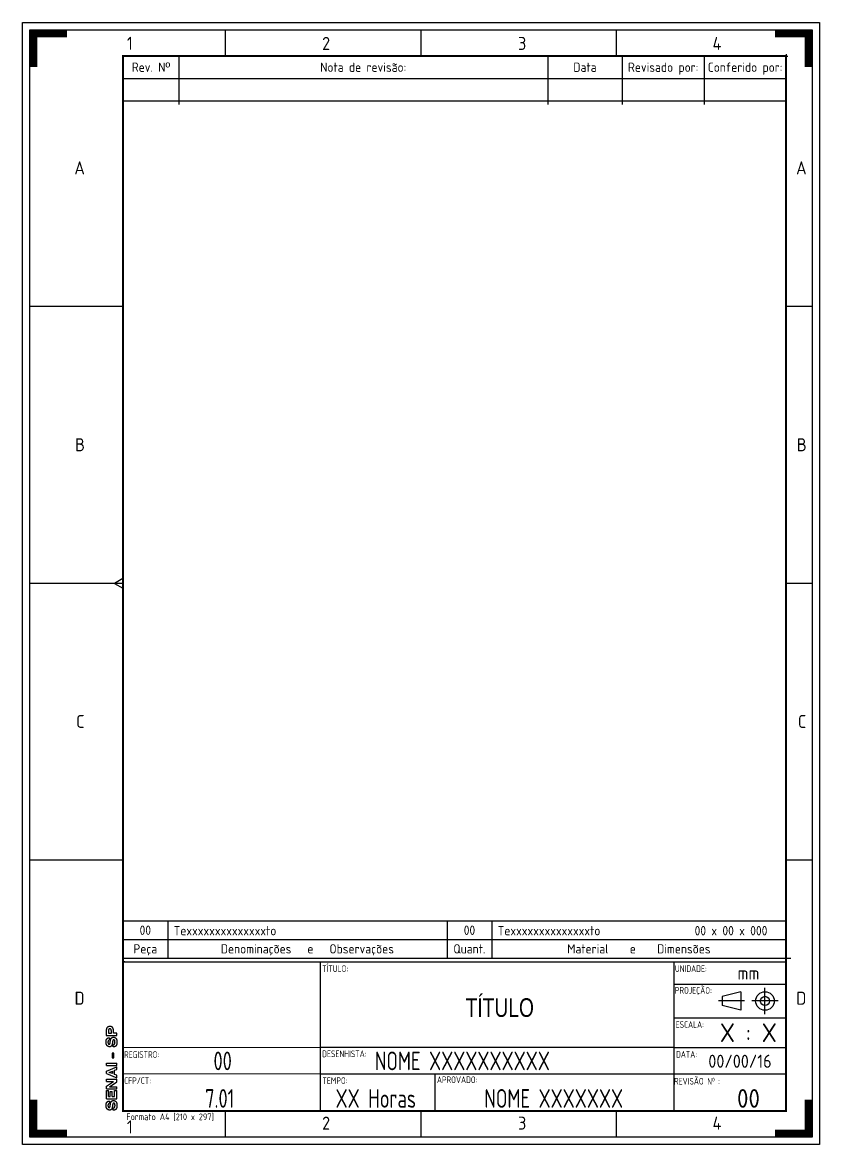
# Model space of a CAD drawing. Header units: millimetres. Extents: x -187 to 1347, y -287 to 717.
# Drawn here: x 635 to 1347, y -287 to 715 of the extents above; entities that cross this region are included whole.
import ezdxf
from ezdxf.enums import TextEntityAlignment as Align

# ---------------------------------------------------------------- set-up
doc = ezdxf.new("R2010")
doc.units = ezdxf.units.MM
doc.layers.add('018', color=7, linetype='Continuous', lineweight=18)
for name, color, linetype in [('FRAME-VERMELHO', 10, 'Continuous'), ('FRAME025', 7, 'Continuous'), ('FRAME035', 7, 'Continuous'), ('FRAME050', 7, 'Continuous')]:
    doc.layers.add(name, color=color, linetype=linetype)
doc.styles.add('ISO-CP-18', font='isocp.shx', dxfattribs={"width": 0.75, "height": 1.8})
doc.styles.add('ISO-CP-25', font='isocp.shx', dxfattribs={"height": 2.5})
doc.styles.add('ISO-CP-35', font='isocp.shx', dxfattribs={"height": 3.5})
doc.styles.add('ISO-CP-50', font='isocp.shx', dxfattribs={"height": 5})
doc.styles.add('Swis5', font='swissck.ttf', dxfattribs={"height": 5})

# ---------------------------------------------------------------- blocks, each defined once
blk = doc.blocks.new('PLANREV-178')
at = {"layer": 'FRAME025'}
for p, q in [((0, 0.5), (0, 0)), ((0, 0), (0.5, 0)), ((-178, -12), (0, -12))]:
    blk.add_line(p, q, dxfattribs=at)
at = {"layer": 'FRAME035'}
for p, q in [((-163, 0), (-163, -13)), ((-64, 0), (-64, -13)), ((-44, 0), (-44, -13)), ((-22, 0), (-22, -13)), ((-178, -6), (0, -6))]:
    blk.add_line(p, q, dxfattribs=at)
at = {"layer": 'FRAME050'}
blk.add_line((-178, 0), (-178, -13), dxfattribs=at)
at = {"layer": 'FRAME025', "style": 'ISO-CP-25'}
for s, p in [('Rev. Nº', (-170.5, -1.75)), ('Nota de revisão:', (-113.51, -1.75)), ('Data', (-54, -1.75)), ('Revisado por:', (-33, -1.75)), ('Conferido por:', (-11, -1.75))]:
    blk.add_text(s, height=2.5, dxfattribs=at).set_placement(p, align=Align.TOP_CENTER)
blk = doc.blocks.new('ISO-A4')
at = {"layer": 'FRAME025'}
for p, q in [((22.52, 30.74), (22.52, 29.26)), ((23.09, 30.51), (23.09, 29.88)), ((23.87, 29.88), (23.87, 30.47)), ((24.42, 29.88), (24.42, 30.78)), ((22.52, 29.26), (25.31, 29.26)), ((23.09, 29.88), (23.87, 29.88)), ((25.31, 29.88), (24.42, 29.88)), ((25.31, 29.26), (25.31, 29.88)), ((22.53, 21.19), (22.53, 21.82)), ((22.53, 21.82), (25.31, 21.82)), ((22.53, 21.19), (25.33, 21.19)), ((25.33, 21.19), (25.33, 21.82)), ((22.53, 19.69), (25.33, 20.85)), ((22.53, 19.09), (22.53, 19.69)), ((22.53, 19.09), (25.31, 17.9)), ((23.29, 19.35), (24.15, 19.69)), ((24.15, 19.02), (23.29, 19.35)), ((24.15, 19.69), (24.15, 19.02)), ((24.72, 19.92), (25.33, 20.15)), ((24.72, 18.81), (24.72, 19.92)), ((25.31, 18.58), (24.72, 18.81)), ((25.33, 20.15), (25.33, 20.85)), ((25.33, 17.9), (25.33, 18.58)), ((22.53, 16.93), (22.53, 17.54)), ((22.53, 17.54), (25.33, 17.54)), ((22.53, 16.93), (24.47, 16.93)), ((22.53, 15.69), (24.47, 16.93)), ((22.53, 14.9), (22.53, 15.69)), ((23.33, 15.51), (25.33, 16.79)), ((23.33, 15.51), (25.33, 15.51)), ((25.33, 16.79), (25.33, 17.54)), ((25.33, 14.9), (25.33, 15.51)), ((22.53, 14.9), (25.33, 14.9)), ((22.53, 12.26), (22.53, 14.5)), ((22.53, 14.5), (23.08, 14.5)), ((22.53, 12.26), (25.33, 12.26)), ((23.08, 12.91), (23.08, 14.5)), ((23.08, 12.91), (23.55, 12.91)), ((23.55, 12.91), (23.55, 14.21)), ((23.55, 14.21), (24.12, 14.21)), ((24.12, 12.91), (24.12, 14.21)), ((24.12, 12.91), (24.72, 12.91)), ((24.72, 12.91), (24.72, 14.5)), ((24.72, 14.5), (25.33, 14.5)), ((25.33, 12.26), (25.33, 14.5))]:
    blk.add_line(p, q, dxfattribs=at)
for points in [[(0, 0), (0, 301), (214, 301), (214, 0)], [(2, 2), (2, 299), (212, 299), (212, 2)], [(24.57, 23.25), (24.57, 24.54), (24.13, 24.54), (24.13, 23.25)]]:
    blk.add_lwpolyline(points, close=True, dxfattribs=at)
at = {"layer": 'FRAME025', "const_width": 2}
for points in [[(12, 298), (3, 298), (3, 289)], [(211, 289), (211, 298), (202, 298)], [(12, 3), (3, 3), (3, 12)], [(211, 12), (211, 3), (202, 3)]]:
    blk.add_lwpolyline(points, dxfattribs=at)
at = {"layer": 'FRAME025', "const_width": 0.5}
blk.add_lwpolyline([(205, 292), (205, 9), (27, 9), (27, 292)], close=True, dxfattribs=at)
at = {"layer": 'FRAME025'}
for points in [[(24.42, 30.78), (24.41, 30.83), (24.41, 30.88), (24.4, 30.92), (24.4, 30.96), (24.39, 30.99), (24.38, 31.02), (24.38, 31.05), (24.37, 31.07), (24.37, 31.09), (24.36, 31.11), (24.35, 31.13), (24.35, 31.15), (24.34, 31.16), (24.34, 31.18), (24.33, 31.2), (24.32, 31.21), (24.31, 31.23), (24.31, 31.24), (24.3, 31.26), (24.29, 31.27), (24.28, 31.28), (24.27, 31.3), (24.26, 31.31), (24.25, 31.33), (24.24, 31.34), (24.23, 31.35), (24.22, 31.37), (24.21, 31.38), (24.19, 31.39), (24.18, 31.41), (24.16, 31.42), (24.14, 31.44), (24.12, 31.45), (24.1, 31.47), (24.08, 31.49), (24.05, 31.51), (24.03, 31.52), (24, 31.54), (23.98, 31.55), (23.96, 31.57), (23.93, 31.58), (23.91, 31.59), (23.89, 31.6), (23.87, 31.61), (23.85, 31.62), (23.82, 31.62), (23.8, 31.63), (23.77, 31.63), (23.74, 31.64), (23.7, 31.65), (23.67, 31.65), (23.63, 31.65), (23.59, 31.66), (23.55, 31.66), (23.51, 31.66), (23.47, 31.66), (23.43, 31.66), (23.39, 31.66), (23.35, 31.66), (23.31, 31.65), (23.27, 31.65), (23.23, 31.64), (23.19, 31.63), (23.15, 31.62), (23.12, 31.61), (23.08, 31.6), (23.05, 31.59), (23.01, 31.57), (22.98, 31.56), (22.95, 31.54), (22.92, 31.52), (22.89, 31.5), (22.86, 31.48), (22.83, 31.46), (22.8, 31.44), (22.77, 31.41), (22.75, 31.39), (22.73, 31.37), (22.7, 31.34), (22.69, 31.32), (22.67, 31.3), (22.66, 31.28), (22.64, 31.27), (22.63, 31.25), (22.62, 31.23), (22.62, 31.22), (22.61, 31.2), (22.6, 31.19), (22.59, 31.17), (22.59, 31.15), (22.58, 31.14), (22.58, 31.12), (22.57, 31.1), (22.56, 31.08), (22.56, 31.06), (22.55, 31.04), (22.55, 31.02), (22.54, 30.99), (22.54, 30.96), (22.53, 30.93), (22.53, 30.89), (22.52, 30.85), (22.52, 30.8), (22.52, 30.74)], [(23.87, 30.47), (23.87, 30.53), (23.86, 30.58), (23.86, 30.63), (23.85, 30.67), (23.85, 30.7), (23.84, 30.73), (23.84, 30.75), (23.83, 30.77), (23.83, 30.79), (23.82, 30.81), (23.81, 30.83), (23.81, 30.85), (23.8, 30.86), (23.79, 30.88), (23.78, 30.89), (23.77, 30.9), (23.76, 30.92), (23.75, 30.93), (23.74, 30.94), (23.73, 30.95), (23.71, 30.96), (23.7, 30.97), (23.68, 30.98), (23.66, 30.99), (23.64, 31), (23.62, 31), (23.6, 31.01), (23.58, 31.02), (23.55, 31.02), (23.53, 31.02), (23.51, 31.03), (23.48, 31.03), (23.46, 31.03), (23.44, 31.03), (23.42, 31.03), (23.4, 31.02), (23.37, 31.02), (23.35, 31.02), (23.34, 31.01), (23.32, 31.01), (23.3, 31), (23.28, 30.99), (23.27, 30.99), (23.25, 30.98), (23.24, 30.97), (23.22, 30.96), (23.21, 30.95), (23.2, 30.94), (23.19, 30.93), (23.18, 30.91), (23.17, 30.9), (23.16, 30.89), (23.15, 30.87), (23.14, 30.85), (23.14, 30.84), (23.13, 30.82), (23.12, 30.8), (23.12, 30.77), (23.11, 30.74), (23.11, 30.71), (23.1, 30.68), (23.1, 30.63), (23.09, 30.58), (23.09, 30.51)], [(23.37, 28.05), (23.31, 28.04), (23.27, 28.02), (23.23, 28.01), (23.2, 27.99), (23.17, 27.98), (23.15, 27.96), (23.13, 27.94), (23.11, 27.93), (23.09, 27.91), (23.08, 27.89), (23.06, 27.87), (23.05, 27.85), (23.04, 27.83), (23.03, 27.81), (23.02, 27.79), (23.01, 27.77), (23, 27.76), (22.99, 27.74), (22.99, 27.72), (22.98, 27.7), (22.98, 27.68), (22.97, 27.67), (22.97, 27.65), (22.96, 27.63), (22.96, 27.61), (22.96, 27.59), (22.96, 27.57), (22.95, 27.55), (22.95, 27.54), (22.95, 27.52), (22.95, 27.51), (22.95, 27.49), (22.95, 27.48), (22.95, 27.47), (22.95, 27.46), (22.95, 27.45), (22.95, 27.44), (22.95, 27.44), (22.95, 27.42), (22.95, 27.41), (22.95, 27.4), (22.95, 27.38), (22.95, 27.37), (22.95, 27.35), (22.96, 27.33), (22.96, 27.3), (22.96, 27.28), (22.97, 27.26), (22.97, 27.23), (22.98, 27.2), (22.99, 27.18), (23, 27.15), (23, 27.12), (23.01, 27.1), (23.02, 27.07), (23.04, 27.05), (23.05, 27.03), (23.06, 27.01), (23.07, 26.99), (23.08, 26.97), (23.1, 26.96), (23.11, 26.95), (23.13, 26.93), (23.14, 26.92), (23.16, 26.92), (23.17, 26.91), (23.19, 26.9), (23.2, 26.9), (23.22, 26.89), (23.24, 26.89), (23.25, 26.89), (23.27, 26.89), (23.29, 26.89), (23.31, 26.89), (23.32, 26.9), (23.34, 26.9), (23.36, 26.91), (23.37, 26.92), (23.39, 26.92), (23.4, 26.93), (23.41, 26.95), (23.43, 26.96), (23.44, 26.97), (23.45, 26.99), (23.46, 27), (23.46, 27.02), (23.47, 27.03), (23.48, 27.05), (23.48, 27.07), (23.49, 27.08), (23.5, 27.1), (23.5, 27.12), (23.51, 27.14), (23.51, 27.15), (23.51, 27.17), (23.52, 27.19), (23.52, 27.21), (23.52, 27.22), (23.53, 27.24), (23.53, 27.27), (23.53, 27.29), (23.54, 27.32), (23.54, 27.35), (23.55, 27.39), (23.55, 27.44), (23.56, 27.49), (23.57, 27.54), (23.57, 27.59), (23.58, 27.65), (23.59, 27.71), (23.6, 27.77), (23.6, 27.82), (23.61, 27.87), (23.62, 27.92), (23.63, 27.97), (23.64, 28.01), (23.64, 28.05), (23.65, 28.09), (23.66, 28.12), (23.67, 28.15), (23.67, 28.18), (23.68, 28.2), (23.69, 28.23), (23.69, 28.25), (23.7, 28.27), (23.71, 28.29), (23.72, 28.31), (23.73, 28.33), (23.74, 28.36), (23.75, 28.38), (23.76, 28.41), (23.78, 28.43), (23.79, 28.45), (23.81, 28.48), (23.82, 28.5), (23.84, 28.52), (23.86, 28.54), (23.87, 28.56), (23.89, 28.58), (23.9, 28.6), (23.92, 28.61), (23.94, 28.63), (23.95, 28.64), (23.97, 28.66), (23.99, 28.67), (24.01, 28.68), (24.02, 28.69), (24.04, 28.7), (24.06, 28.71), (24.08, 28.72), (24.09, 28.73), (24.11, 28.73), (24.13, 28.74), (24.14, 28.75), (24.16, 28.75), (24.18, 28.76), (24.19, 28.76), (24.21, 28.77), (24.23, 28.77), (24.25, 28.77), (24.27, 28.78), (24.29, 28.78), (24.31, 28.78), (24.33, 28.78), (24.35, 28.78), (24.37, 28.79), (24.39, 28.79), (24.41, 28.79), (24.43, 28.79), (24.45, 28.79), (24.48, 28.79), (24.5, 28.79), (24.52, 28.78), (24.54, 28.78), (24.56, 28.78), (24.58, 28.78), (24.6, 28.77), (24.62, 28.77), (24.64, 28.77), (24.66, 28.76), (24.68, 28.76), (24.7, 28.75), (24.72, 28.75), (24.74, 28.74), (24.75, 28.74), (24.77, 28.73), (24.79, 28.72), (24.8, 28.72), (24.82, 28.71), (24.84, 28.7), (24.85, 28.69), (24.87, 28.69), (24.88, 28.68), (24.9, 28.67), (24.91, 28.66), (24.93, 28.65), (24.94, 28.64), (24.96, 28.63), (24.97, 28.62), (24.99, 28.61), (25, 28.59), (25.01, 28.58), (25.03, 28.57), (25.04, 28.56), (25.06, 28.54), (25.07, 28.53), (25.08, 28.51), (25.09, 28.5), (25.11, 28.48), (25.12, 28.46), (25.13, 28.45), (25.14, 28.43), (25.16, 28.41), (25.17, 28.39), (25.18, 28.37), (25.19, 28.36), (25.2, 28.34), (25.21, 28.32), (25.21, 28.31), (25.22, 28.29), (25.23, 28.27), (25.24, 28.26), (25.24, 28.24), (25.25, 28.22), (25.26, 28.19), (25.27, 28.17), (25.28, 28.15), (25.28, 28.12), (25.29, 28.09), (25.3, 28.07), (25.31, 28.04), (25.31, 28.01), (25.32, 27.99), (25.33, 27.96), (25.33, 27.94), (25.34, 27.92), (25.34, 27.9), (25.35, 27.87), (25.35, 27.85), (25.35, 27.83), (25.36, 27.81), (25.36, 27.79), (25.36, 27.77), (25.36, 27.75), (25.37, 27.73), (25.37, 27.71), (25.37, 27.69), (25.37, 27.67), (25.37, 27.64), (25.37, 27.62), (25.37, 27.6), (25.37, 27.58), (25.37, 27.56), (25.38, 27.53), (25.38, 27.51), (25.38, 27.49), (25.38, 27.46), (25.38, 27.44), (25.37, 27.41), (25.37, 27.38), (25.37, 27.36), (25.37, 27.33), (25.37, 27.3), (25.37, 27.26), (25.36, 27.23), (25.36, 27.2), (25.36, 27.16), (25.35, 27.13), (25.35, 27.09), (25.34, 27.06), (25.34, 27.03), (25.33, 27), (25.33, 26.97), (25.32, 26.95), (25.32, 26.92), (25.32, 26.9), (25.31, 26.89), (25.31, 26.87), (25.3, 26.85), (25.3, 26.83), (25.29, 26.82), (25.28, 26.8), (25.28, 26.79), (25.27, 26.77), (25.27, 26.76), (25.26, 26.74), (25.25, 26.73), (25.25, 26.71), (25.24, 26.7), (25.23, 26.68), (25.23, 26.67), (25.22, 26.65), (25.21, 26.64), (25.21, 26.62), (25.2, 26.61), (25.19, 26.6), (25.18, 26.58), (25.17, 26.57), (25.16, 26.56), (25.16, 26.54), (25.15, 26.53), (25.14, 26.52), (25.13, 26.5), (25.12, 26.49), (25.11, 26.47), (25.1, 26.46), (25.08, 26.45), (25.07, 26.43), (25.06, 26.42), (25.05, 26.41), (25.03, 26.4), (25.02, 26.38), (25.01, 26.37), (24.99, 26.36), (24.98, 26.35), (24.97, 26.34), (24.95, 26.32), (24.94, 26.31), (24.92, 26.3), (24.91, 26.29), (24.89, 26.29), (24.88, 26.28), (24.86, 26.27), (24.85, 26.26), (24.83, 26.25), (24.81, 26.24), (24.8, 26.24), (24.78, 26.23), (24.76, 26.22), (24.75, 26.21), (24.73, 26.21), (24.71, 26.2), (24.69, 26.2), (24.67, 26.19), (24.65, 26.19), (24.64, 26.18), (24.62, 26.18), (24.6, 26.17), (24.58, 26.17), (24.56, 26.17), (24.54, 26.16), (24.52, 26.16), (24.5, 26.16), (24.48, 26.16), (24.46, 26.16), (24.44, 26.16), (24.43, 26.16), (24.41, 26.17), (24.39, 26.18), (24.38, 26.2), (24.37, 26.23), (24.36, 26.26), (24.35, 26.31), (24.34, 26.36), (24.34, 26.42), (24.34, 26.48), (24.34, 26.54), (24.35, 26.59), (24.35, 26.65), (24.36, 26.69), (24.38, 26.73), (24.39, 26.76), (24.41, 26.78), (24.43, 26.8), (24.45, 26.81), (24.47, 26.82), (24.49, 26.82), (24.51, 26.83), (24.52, 26.83), (24.54, 26.84), (24.56, 26.85), (24.58, 26.86), (24.59, 26.86), (24.61, 26.87), (24.62, 26.88), (24.63, 26.89), (24.65, 26.9), (24.66, 26.92), (24.67, 26.93), (24.68, 26.94), (24.69, 26.95), (24.7, 26.96), (24.71, 26.98), (24.72, 26.99), (24.73, 27), (24.73, 27.01), (24.74, 27.03), (24.75, 27.04), (24.76, 27.05), (24.76, 27.07), (24.77, 27.08), (24.78, 27.1), (24.78, 27.11), (24.79, 27.13), (24.79, 27.14), (24.8, 27.16), (24.8, 27.17), (24.81, 27.19), (24.81, 27.21), (24.81, 27.22), (24.82, 27.24), (24.82, 27.26), (24.83, 27.28), (24.83, 27.3), (24.83, 27.31), (24.83, 27.33), (24.84, 27.35), (24.84, 27.37), (24.84, 27.39), (24.84, 27.41), (24.84, 27.43), (24.84, 27.45), (24.84, 27.47), (24.84, 27.49), (24.85, 27.51), (24.84, 27.53), (24.84, 27.55), (24.84, 27.57), (24.84, 27.59), (24.84, 27.61), (24.84, 27.63), (24.84, 27.65), (24.84, 27.67), (24.83, 27.69), (24.83, 27.71), (24.83, 27.73), (24.82, 27.75), (24.82, 27.76), (24.82, 27.78), (24.81, 27.8), (24.81, 27.82), (24.81, 27.83), (24.8, 27.85), (24.8, 27.86), (24.79, 27.88), (24.78, 27.89), (24.78, 27.91), (24.77, 27.92), (24.76, 27.94), (24.75, 27.95), (24.74, 27.96), (24.73, 27.98), (24.72, 27.99), (24.71, 28.01), (24.69, 28.02), (24.68, 28.03), (24.66, 28.04), (24.65, 28.05), (24.63, 28.06), (24.61, 28.07), (24.6, 28.08), (24.58, 28.08), (24.56, 28.09), (24.54, 28.09), (24.52, 28.09), (24.5, 28.09), (24.48, 28.09), (24.47, 28.09), (24.45, 28.09), (24.43, 28.08), (24.41, 28.07), (24.4, 28.07), (24.38, 28.06), (24.36, 28.05), (24.35, 28.03), (24.33, 28.02), (24.32, 28), (24.31, 27.98), (24.29, 27.96), (24.28, 27.94), (24.27, 27.92), (24.26, 27.89), (24.25, 27.86), (24.24, 27.83), (24.23, 27.79), (24.23, 27.76), (24.22, 27.72), (24.21, 27.68), (24.21, 27.63), (24.2, 27.59), (24.19, 27.54), (24.19, 27.49), (24.18, 27.44), (24.17, 27.39), (24.17, 27.34), (24.16, 27.29), (24.16, 27.24), (24.15, 27.2), (24.15, 27.16), (24.14, 27.12), (24.14, 27.09), (24.13, 27.06), (24.13, 27.03), (24.12, 27), (24.11, 26.97), (24.11, 26.94), (24.1, 26.91), (24.09, 26.88), (24.09, 26.85), (24.08, 26.82), (24.07, 26.79), (24.06, 26.76), (24.05, 26.74), (24.05, 26.71), (24.04, 26.69), (24.03, 26.67), (24.02, 26.65), (24.02, 26.63), (24.01, 26.62), (24, 26.6), (23.99, 26.59), (23.98, 26.57), (23.98, 26.56), (23.97, 26.54), (23.96, 26.52), (23.95, 26.51), (23.93, 26.49), (23.92, 26.48), (23.91, 26.46), (23.9, 26.45), (23.89, 26.44), (23.87, 26.42), (23.86, 26.41), (23.85, 26.4), (23.84, 26.38), (23.82, 26.37), (23.81, 26.36), (23.79, 26.35), (23.78, 26.34), (23.76, 26.33), (23.75, 26.32), (23.73, 26.31), (23.72, 26.3), (23.7, 26.29), (23.69, 26.28), (23.67, 26.27), (23.66, 26.27), (23.64, 26.26), (23.62, 26.26), (23.61, 26.25), (23.59, 26.24), (23.57, 26.24), (23.55, 26.24), (23.53, 26.23), (23.51, 26.23), (23.49, 26.23), (23.47, 26.22), (23.45, 26.22), (23.42, 26.22), (23.4, 26.22), (23.37, 26.22), (23.34, 26.22), (23.31, 26.23), (23.28, 26.23), (23.25, 26.24), (23.21, 26.24), (23.18, 26.25), (23.14, 26.26), (23.11, 26.27), (23.07, 26.28), (23.04, 26.29), (23.01, 26.31), (22.97, 26.33), (22.94, 26.34), (22.91, 26.36), (22.88, 26.38), (22.85, 26.41), (22.82, 26.43), (22.8, 26.45), (22.77, 26.48), (22.74, 26.51), (22.72, 26.53), (22.7, 26.56), (22.67, 26.59), (22.65, 26.62), (22.63, 26.65), (22.62, 26.68), (22.6, 26.7), (22.59, 26.73), (22.57, 26.76), (22.56, 26.78), (22.55, 26.81), (22.54, 26.83), (22.53, 26.86), (22.52, 26.88), (22.51, 26.91), (22.5, 26.93), (22.49, 26.95), (22.49, 26.98), (22.48, 27), (22.48, 27.03), (22.47, 27.06), (22.46, 27.09), (22.46, 27.13), (22.46, 27.16), (22.45, 27.19), (22.45, 27.23), (22.44, 27.27), (22.44, 27.3), (22.44, 27.34), (22.44, 27.37), (22.44, 27.4), (22.44, 27.44), (22.44, 27.47), (22.44, 27.5), (22.44, 27.53), (22.44, 27.55), (22.44, 27.58), (22.44, 27.6), (22.44, 27.63), (22.44, 27.65), (22.45, 27.67), (22.45, 27.69), (22.45, 27.71), (22.45, 27.73), (22.46, 27.75), (22.46, 27.77), (22.46, 27.79), (22.46, 27.81), (22.47, 27.83), (22.47, 27.85), (22.47, 27.86), (22.48, 27.88), (22.48, 27.9), (22.49, 27.92), (22.49, 27.94), (22.5, 27.96), (22.5, 27.97), (22.51, 27.99), (22.51, 28.01), (22.52, 28.03), (22.52, 28.04), (22.53, 28.06), (22.53, 28.07), (22.54, 28.09), (22.54, 28.1), (22.55, 28.12), (22.56, 28.13), (22.56, 28.15), (22.57, 28.16), (22.58, 28.18), (22.58, 28.19), (22.59, 28.2), (22.6, 28.22), (22.6, 28.23), (22.61, 28.24), (22.62, 28.26), (22.62, 28.27), (22.63, 28.28), (22.64, 28.29), (22.64, 28.3), (22.65, 28.31), (22.66, 28.32), (22.67, 28.33), (22.67, 28.34), (22.68, 28.35), (22.69, 28.37), (22.7, 28.38), (22.71, 28.39), (22.73, 28.41), (22.74, 28.42), (22.75, 28.43), (22.76, 28.45), (22.78, 28.46), (22.79, 28.47), (22.81, 28.49), (22.82, 28.5), (22.84, 28.51), (22.85, 28.52), (22.87, 28.53), (22.88, 28.54), (22.9, 28.55), (22.91, 28.56), (22.93, 28.57), (22.94, 28.58), (22.96, 28.59), (22.97, 28.6), (22.99, 28.61), (23.01, 28.61), (23.02, 28.62), (23.04, 28.63), (23.06, 28.63), (23.08, 28.64), (23.1, 28.64), (23.12, 28.65), (23.14, 28.65), (23.16, 28.66), (23.19, 28.66), (23.22, 28.66), (23.25, 28.66), (23.28, 28.64), (23.31, 28.6), (23.33, 28.52), (23.35, 28.41), (23.36, 28.26), (23.37, 28.05)], [(23.37, 11.06), (23.32, 11.05), (23.28, 11.03), (23.24, 11.02), (23.2, 11), (23.18, 10.99), (23.15, 10.97), (23.13, 10.95), (23.12, 10.94), (23.1, 10.92), (23.09, 10.9), (23.07, 10.88), (23.06, 10.86), (23.05, 10.84), (23.03, 10.82), (23.02, 10.8), (23.01, 10.79), (23.01, 10.77), (23, 10.75), (22.99, 10.73), (22.99, 10.71), (22.98, 10.7), (22.98, 10.68), (22.98, 10.66), (22.97, 10.64), (22.97, 10.62), (22.97, 10.6), (22.96, 10.58), (22.96, 10.57), (22.96, 10.55), (22.96, 10.53), (22.96, 10.52), (22.96, 10.5), (22.96, 10.49), (22.96, 10.48), (22.96, 10.47), (22.96, 10.46), (22.96, 10.46), (22.96, 10.45), (22.96, 10.44), (22.96, 10.43), (22.96, 10.41), (22.96, 10.4), (22.96, 10.38), (22.96, 10.36), (22.96, 10.34), (22.97, 10.32), (22.97, 10.29), (22.98, 10.27), (22.98, 10.24), (22.99, 10.21), (23, 10.19), (23, 10.16), (23.01, 10.13), (23.02, 10.11), (23.03, 10.08), (23.04, 10.06), (23.06, 10.04), (23.07, 10.02), (23.08, 10), (23.09, 9.98), (23.11, 9.97), (23.12, 9.96), (23.13, 9.95), (23.15, 9.94), (23.16, 9.93), (23.18, 9.92), (23.2, 9.91), (23.21, 9.91), (23.23, 9.91), (23.24, 9.9), (23.26, 9.9), (23.28, 9.9), (23.3, 9.9), (23.31, 9.9), (23.33, 9.91), (23.35, 9.91), (23.36, 9.92), (23.38, 9.93), (23.4, 9.94), (23.41, 9.95), (23.42, 9.96), (23.43, 9.97), (23.45, 9.98), (23.46, 10), (23.46, 10.01), (23.47, 10.03), (23.48, 10.05), (23.49, 10.06), (23.49, 10.08), (23.5, 10.1), (23.5, 10.11), (23.51, 10.13), (23.51, 10.15), (23.52, 10.17), (23.52, 10.18), (23.53, 10.2), (23.53, 10.22), (23.53, 10.24), (23.54, 10.26), (23.54, 10.28), (23.54, 10.3), (23.55, 10.33), (23.55, 10.36), (23.56, 10.4), (23.56, 10.45), (23.57, 10.5), (23.57, 10.55), (23.58, 10.61), (23.59, 10.66), (23.6, 10.72), (23.6, 10.78), (23.61, 10.83), (23.62, 10.88), (23.63, 10.93), (23.64, 10.98), (23.64, 11.02), (23.65, 11.06), (23.66, 11.1), (23.67, 11.13), (23.67, 11.16), (23.68, 11.19), (23.69, 11.22), (23.69, 11.24), (23.7, 11.26), (23.71, 11.28), (23.72, 11.3), (23.73, 11.32), (23.74, 11.35), (23.75, 11.37), (23.76, 11.39), (23.77, 11.42), (23.79, 11.44), (23.8, 11.47), (23.82, 11.49), (23.83, 11.51), (23.85, 11.54), (23.87, 11.56), (23.88, 11.58), (23.9, 11.59), (23.91, 11.61), (23.93, 11.63), (23.95, 11.64), (23.96, 11.65), (23.98, 11.67), (24, 11.68), (24.01, 11.69), (24.03, 11.7), (24.05, 11.71), (24.07, 11.72), (24.08, 11.73), (24.1, 11.74), (24.12, 11.74), (24.14, 11.75), (24.15, 11.76), (24.17, 11.76), (24.19, 11.77), (24.2, 11.77), (24.22, 11.78), (24.24, 11.78), (24.26, 11.79), (24.27, 11.79), (24.29, 11.79), (24.31, 11.79), (24.33, 11.8), (24.36, 11.8), (24.38, 11.8), (24.4, 11.8), (24.42, 11.8), (24.44, 11.8), (24.46, 11.8), (24.48, 11.8), (24.51, 11.8), (24.53, 11.8), (24.55, 11.79), (24.57, 11.79), (24.59, 11.79), (24.61, 11.79), (24.63, 11.78), (24.65, 11.78), (24.67, 11.78), (24.69, 11.77), (24.71, 11.77), (24.73, 11.76), (24.74, 11.76), (24.76, 11.75), (24.78, 11.74), (24.8, 11.74), (24.81, 11.73), (24.83, 11.72), (24.85, 11.71), (24.86, 11.71), (24.88, 11.7), (24.89, 11.69), (24.91, 11.68), (24.92, 11.67), (24.94, 11.66), (24.95, 11.65), (24.97, 11.64), (24.98, 11.63), (25, 11.62), (25.01, 11.61), (25.02, 11.59), (25.04, 11.58), (25.05, 11.57), (25.06, 11.55), (25.08, 11.54), (25.09, 11.52), (25.1, 11.51), (25.12, 11.49), (25.13, 11.47), (25.14, 11.46), (25.15, 11.44), (25.16, 11.42), (25.18, 11.4), (25.19, 11.39), (25.2, 11.37), (25.21, 11.35), (25.21, 11.34), (25.22, 11.32), (25.23, 11.3), (25.24, 11.29), (25.25, 11.27), (25.25, 11.25), (25.26, 11.23), (25.27, 11.21), (25.28, 11.18), (25.28, 11.16), (25.29, 11.13), (25.3, 11.11), (25.31, 11.08), (25.32, 11.05), (25.32, 11.03), (25.33, 11), (25.34, 10.98), (25.34, 10.95), (25.35, 10.93), (25.35, 10.91), (25.35, 10.88), (25.36, 10.86), (25.36, 10.84), (25.36, 10.82), (25.37, 10.8), (25.37, 10.78), (25.37, 10.76), (25.37, 10.74), (25.38, 10.72), (25.38, 10.7), (25.38, 10.68), (25.38, 10.66), (25.38, 10.63), (25.38, 10.61), (25.38, 10.59), (25.38, 10.57), (25.38, 10.55), (25.38, 10.52), (25.38, 10.5), (25.38, 10.47), (25.38, 10.45), (25.38, 10.42), (25.38, 10.4), (25.38, 10.37), (25.38, 10.34), (25.38, 10.31), (25.38, 10.28), (25.37, 10.24), (25.37, 10.21), (25.36, 10.17), (25.36, 10.14), (25.36, 10.1), (25.35, 10.07), (25.35, 10.04), (25.34, 10.01), (25.34, 9.98), (25.33, 9.96), (25.33, 9.94), (25.32, 9.92), (25.32, 9.9), (25.31, 9.88), (25.31, 9.86), (25.3, 9.85), (25.3, 9.83), (25.29, 9.81), (25.29, 9.8), (25.28, 9.78), (25.28, 9.77), (25.27, 9.75), (25.26, 9.74), (25.26, 9.72), (25.25, 9.71), (25.24, 9.69), (25.24, 9.68), (25.23, 9.66), (25.22, 9.65), (25.21, 9.64), (25.21, 9.62), (25.2, 9.61), (25.19, 9.59), (25.18, 9.58), (25.17, 9.57), (25.16, 9.55), (25.16, 9.54), (25.15, 9.53), (25.14, 9.51), (25.13, 9.5), (25.11, 9.49), (25.1, 9.47), (25.09, 9.46), (25.08, 9.45), (25.07, 9.43), (25.06, 9.42), (25.04, 9.41), (25.03, 9.39), (25.02, 9.38), (25, 9.37), (24.99, 9.36), (24.98, 9.35), (24.96, 9.34), (24.95, 9.33), (24.93, 9.32), (24.92, 9.31), (24.9, 9.3), (24.89, 9.29), (24.87, 9.28), (24.85, 9.27), (24.84, 9.26), (24.82, 9.25), (24.81, 9.25), (24.79, 9.24), (24.77, 9.23), (24.75, 9.23), (24.74, 9.22), (24.72, 9.21), (24.7, 9.21), (24.68, 9.2), (24.66, 9.2), (24.64, 9.19), (24.62, 9.19), (24.61, 9.18), (24.59, 9.18), (24.57, 9.18), (24.55, 9.18), (24.53, 9.17), (24.51, 9.17), (24.49, 9.17), (24.47, 9.17), (24.45, 9.17), (24.43, 9.17), (24.42, 9.18), (24.4, 9.19), (24.39, 9.21), (24.38, 9.24), (24.37, 9.27), (24.36, 9.32), (24.35, 9.37), (24.35, 9.43), (24.35, 9.49), (24.35, 9.55), (24.36, 9.61), (24.36, 9.66), (24.37, 9.71), (24.38, 9.74), (24.4, 9.77), (24.42, 9.79), (24.43, 9.81), (24.45, 9.82), (24.47, 9.83), (24.49, 9.83), (24.51, 9.84), (24.53, 9.84), (24.55, 9.85), (24.57, 9.86), (24.58, 9.87), (24.6, 9.88), (24.61, 9.89), (24.63, 9.9), (24.64, 9.91), (24.65, 9.92), (24.67, 9.93), (24.68, 9.94), (24.69, 9.95), (24.7, 9.96), (24.71, 9.97), (24.72, 9.99), (24.73, 10), (24.73, 10.01), (24.74, 10.03), (24.75, 10.04), (24.76, 10.05), (24.76, 10.07), (24.77, 10.08), (24.78, 10.09), (24.78, 10.11), (24.79, 10.12), (24.8, 10.14), (24.8, 10.15), (24.81, 10.17), (24.81, 10.18), (24.82, 10.2), (24.82, 10.22), (24.82, 10.24), (24.83, 10.25), (24.83, 10.27), (24.83, 10.29), (24.84, 10.31), (24.84, 10.33), (24.84, 10.34), (24.84, 10.36), (24.85, 10.38), (24.85, 10.4), (24.85, 10.42), (24.85, 10.44), (24.85, 10.46), (24.85, 10.48), (24.85, 10.5), (24.85, 10.52), (24.85, 10.54), (24.85, 10.56), (24.85, 10.58), (24.85, 10.6), (24.85, 10.62), (24.85, 10.64), (24.85, 10.66), (24.84, 10.68), (24.84, 10.7), (24.84, 10.72), (24.84, 10.74), (24.83, 10.76), (24.83, 10.78), (24.83, 10.79), (24.82, 10.81), (24.82, 10.83), (24.81, 10.84), (24.81, 10.86), (24.8, 10.87), (24.8, 10.89), (24.79, 10.9), (24.78, 10.92), (24.78, 10.93), (24.77, 10.95), (24.76, 10.96), (24.75, 10.98), (24.74, 10.99), (24.73, 11), (24.71, 11.02), (24.7, 11.03), (24.69, 11.04), (24.67, 11.05), (24.66, 11.06), (24.64, 11.07), (24.62, 11.08), (24.6, 11.09), (24.59, 11.09), (24.57, 11.1), (24.55, 11.1), (24.53, 11.1), (24.51, 11.1), (24.49, 11.1), (24.47, 11.1), (24.46, 11.1), (24.44, 11.09), (24.42, 11.09), (24.4, 11.08), (24.39, 11.07), (24.37, 11.06), (24.36, 11.05), (24.34, 11.03), (24.33, 11.01), (24.32, 11), (24.3, 10.98), (24.29, 10.95), (24.28, 10.93), (24.27, 10.9), (24.26, 10.87), (24.25, 10.84), (24.24, 10.81), (24.24, 10.77), (24.23, 10.73), (24.22, 10.69), (24.21, 10.64), (24.21, 10.6), (24.2, 10.55), (24.19, 10.5), (24.19, 10.45), (24.18, 10.4), (24.18, 10.35), (24.17, 10.3), (24.16, 10.26), (24.16, 10.21), (24.15, 10.17), (24.15, 10.14), (24.14, 10.1), (24.14, 10.07), (24.13, 10.04), (24.13, 10.01), (24.12, 9.98), (24.12, 9.95), (24.11, 9.92), (24.1, 9.89), (24.09, 9.86), (24.09, 9.83), (24.08, 9.8), (24.07, 9.78), (24.06, 9.75), (24.05, 9.73), (24.05, 9.7), (24.04, 9.68), (24.03, 9.66), (24.02, 9.65), (24.02, 9.63), (24.01, 9.61), (24, 9.6), (23.99, 9.58), (23.98, 9.57), (23.97, 9.55), (23.96, 9.54), (23.95, 9.52), (23.94, 9.51), (23.93, 9.49), (23.92, 9.48), (23.91, 9.46), (23.9, 9.45), (23.88, 9.43), (23.87, 9.42), (23.86, 9.41), (23.84, 9.39), (23.83, 9.38), (23.82, 9.37), (23.8, 9.36), (23.79, 9.35), (23.77, 9.34), (23.76, 9.33), (23.74, 9.32), (23.73, 9.31), (23.71, 9.3), (23.7, 9.29), (23.68, 9.29), (23.66, 9.28), (23.65, 9.27), (23.63, 9.27), (23.61, 9.26), (23.6, 9.26), (23.58, 9.25), (23.56, 9.25), (23.54, 9.24), (23.52, 9.24), (23.5, 9.24), (23.48, 9.24), (23.46, 9.23), (23.43, 9.23), (23.41, 9.23), (23.38, 9.23), (23.35, 9.23), (23.32, 9.24), (23.29, 9.24), (23.25, 9.25), (23.22, 9.25), (23.19, 9.26), (23.15, 9.27), (23.12, 9.28), (23.08, 9.29), (23.05, 9.31), (23.01, 9.32), (22.98, 9.34), (22.95, 9.35), (22.92, 9.37), (22.89, 9.39), (22.86, 9.42), (22.83, 9.44), (22.8, 9.47), (22.78, 9.49), (22.75, 9.52), (22.73, 9.55), (22.7, 9.57), (22.68, 9.6), (22.66, 9.63), (22.64, 9.66), (22.62, 9.69), (22.61, 9.71), (22.59, 9.74), (22.58, 9.77), (22.57, 9.79), (22.56, 9.82), (22.55, 9.85), (22.54, 9.87), (22.53, 9.89), (22.52, 9.92), (22.51, 9.94), (22.5, 9.97), (22.5, 9.99), (22.49, 10.02), (22.48, 10.04), (22.48, 10.07), (22.47, 10.1), (22.47, 10.14), (22.46, 10.17), (22.46, 10.21), (22.46, 10.24), (22.45, 10.28), (22.45, 10.31), (22.45, 10.35), (22.45, 10.38), (22.44, 10.42), (22.44, 10.45), (22.44, 10.48), (22.44, 10.51), (22.44, 10.54), (22.45, 10.56), (22.45, 10.59), (22.45, 10.62), (22.45, 10.64), (22.45, 10.66), (22.45, 10.68), (22.46, 10.7), (22.46, 10.72), (22.46, 10.74), (22.46, 10.76), (22.47, 10.78), (22.47, 10.8), (22.47, 10.82), (22.48, 10.84), (22.48, 10.86), (22.48, 10.88), (22.49, 10.89), (22.49, 10.91), (22.5, 10.93), (22.5, 10.95), (22.5, 10.97), (22.51, 10.99), (22.51, 11), (22.52, 11.02), (22.52, 11.04), (22.53, 11.05), (22.54, 11.07), (22.54, 11.09), (22.55, 11.1), (22.55, 11.12), (22.56, 11.13), (22.57, 11.14), (22.57, 11.16), (22.58, 11.17), (22.59, 11.19), (22.59, 11.2), (22.6, 11.22), (22.61, 11.23), (22.61, 11.24), (22.62, 11.26), (22.63, 11.27), (22.63, 11.28), (22.64, 11.29), (22.65, 11.3), (22.65, 11.31), (22.66, 11.32), (22.67, 11.33), (22.67, 11.34), (22.68, 11.35), (22.69, 11.37), (22.7, 11.38), (22.71, 11.39), (22.72, 11.4), (22.73, 11.42), (22.75, 11.43), (22.76, 11.45), (22.77, 11.46), (22.79, 11.47), (22.8, 11.49), (22.81, 11.5), (22.83, 11.51), (22.84, 11.52), (22.86, 11.53), (22.87, 11.54), (22.89, 11.55), (22.9, 11.57), (22.92, 11.57), (22.94, 11.58), (22.95, 11.59), (22.97, 11.6), (22.98, 11.61), (23, 11.62), (23.02, 11.62), (23.03, 11.63), (23.05, 11.64), (23.07, 11.64), (23.09, 11.65), (23.1, 11.65), (23.13, 11.66), (23.15, 11.66), (23.17, 11.67), (23.2, 11.67), (23.23, 11.68), (23.26, 11.67), (23.29, 11.65), (23.31, 11.61), (23.34, 11.54), (23.36, 11.43), (23.37, 11.27), (23.37, 11.06)]]:
    blk.add_lwpolyline(points, dxfattribs=at)
at = {"layer": 'FRAME035'}
for p, q in [((54.5, 292), (54.5, 299)), ((107, 292), (107, 299)), ((159.5, 292), (159.5, 299)), ((27, 224.75), (2, 224.75)), ((212, 224.75), (205, 224.75)), ((27, 150.5), (2, 150.5)), ((212, 150.5), (205, 150.5)), ((27, 76.25), (2, 76.25)), ((212, 76.25), (205, 76.25)), ((14.49, 40.83), (14.49, 37.67)), ((54.5, 2), (54.5, 8.97)), ((107, 2), (107, 8.97)), ((159.5, 2), (159.5, 8.97))]:
    blk.add_line(p, q, dxfattribs=at)
blk.add_lwpolyline([(24.74, 150.5), (26.99, 149.2), (26.99, 151.8)], close=True, dxfattribs=at)
at = {"layer": 'FRAME025', "style": 'ISO-CP-18'}
blk.add_text('Formato A4 [210 x 297]', height=1.8, dxfattribs=at).set_placement((27.87, 6.53))
at = {"layer": 'FRAME035', "style": 'ISO-CP-35'}
for s, p in [('1', (28.04, 293.64)), ('2', (80.45, 293.6)), ('3', (133.06, 293.61)), ('4', (185.27, 293.61)), ('A', (13.93, 260.23)), ('A', (207.69, 260.22)), ('B', (14.11, 185.96)), ('B', (207.87, 185.95)), ('C', (14.41, 111.74)), ('C', (208.17, 111.73)), ('D', (13.97, 37.5)), ('D', (207.73, 37.49)), ('1', (28.04, 2.98)), ('2', (80.45, 3.98)), ('3', (133.06, 3.99)), ('4', (185.27, 3.99))]:
    blk.add_text(s, height=3.5, dxfattribs=at).set_placement(p)
blk = doc.blocks.new('BORDA A4')
blk.add_blockref('ISO-A4', (1563.08, -809.08))
blk = doc.blocks.new('LEGENDA 178')
at = {"layer": '018'}
for p, q in [((4444.57, -783.08), (4391.57, -783.08)), ((4444.57, -790.08), (4391.57, -790.08))]:
    blk.add_line(p, q, dxfattribs=at)
at = {"layer": 'FRAME-VERMELHO'}
for p, q in [((4563.92, -774.08), (4563.92, -767.08)), ((4558.42, -770.58), (4551.42, -770.58)), ((4567.42, -770.58), (4560.42, -770.58))]:
    blk.add_line(p, q, dxfattribs=at)
at = {"layer": 'FRAME025'}
for p, q in [((4391.57, -749.08), (4569.57, -749.08)), ((4490.57, -749.08), (4490.57, -759.08)), ((4444.57, -790.08), (4444.57, -760.08)), ((4539.57, -800.08), (4539.57, -760.08)), ((4539.57, -766.08), (4569.57, -766.08)), ((4539.57, -775.08), (4569.57, -775.08)), ((4539.57, -783.08), (4444.57, -783.08)), ((4539.57, -783.08), (4569.57, -783.08)), ((4444.57, -800.08), (4444.57, -790.08)), ((4444.57, -790.08), (4539.57, -790.08)), ((4539.57, -790.08), (4569.57, -790.08))]:
    blk.add_line(p, q, dxfattribs=at)
for points in [[(4403.57, -749.08), (4403.57, -759.08)], [(4478.57, -749.08), (4478.57, -759.08)]]:
    blk.add_lwpolyline(points, dxfattribs=at)
at = {"layer": 'FRAME050'}
for p, q in [((4391.57, -754.08), (4569.57, -754.08)), ((4391.57, -759.08), (4569.57, -759.08)), ((4391.57, -760.08), (4539.57, -760.08)), ((4557.42, -768.08), (4552.42, -769.42)), ((4557.42, -773.08), (4552.42, -771.76))]:
    blk.add_line(p, q, dxfattribs=at)
for points in [[(4552.42, -769.42), (4552.42, -771.76)], [(4557.42, -768.08), (4557.42, -773.08)]]:
    blk.add_lwpolyline(points, dxfattribs=at)
for radius in [2.5, 1.25]:
    blk.add_circle((4563.92, -770.58), radius, dxfattribs=at)
at = {"layer": 'FRAME025', "style": 'ISO-CP-25'}
for s, p in [('Peça', (4397.57, -755.34)), ('Denominações   e   Observações', (4441.07, -755.34)), ('Quant.', (4484.56, -755.34)), ('Material    e    Dimensões', (4530.07, -755.34))]:
    blk.add_text(s, height=2.5, dxfattribs=at).set_placement(p, align=Align.TOP_CENTER)
at = {"layer": 'FRAME025', "style": 'ISO-CP-18', "width": 0.75}
for s, p in [('TÍTULO:', (4448.54, -761.62)), ('UNIDADE:', (4544.02, -761.9)), ('PROJEÇÃO:', (4544.69, -767.71)), ('ESCALA:', (4543.74, -776.89)), ('REGISTRO:', (4396.58, -784.94)), ('DESENHISTA:', (4451, -784.75)), ('DATA:', (4542.87, -784.89)), ('CFP/CT:', (4395.5, -791.94)), ('TEMPO:', (4448.5, -791.94)), ('APROVADO:', (4481.3, -791.71)), ('REVISÃO Nº :', (4545.67, -791.89))]:
    blk.add_text(s, height=1.8, dxfattribs=at).set_placement(p, align=Align.MIDDLE)

msp = doc.modelspace()

# ---------------------------------------------------------------- linework, layer by layer
at = {"layer": 'FRAME025'}
for p, q in [((726.1, -123.9), (724.5, -123.9)), ((724.5, -123.9), (724.5, -125.6)), ((726.1, -123.9), (724.5, -123.9)), ((724.5, -123.9), (724.5, -125.6)), ((1316.9, -120.6), (1321, -120.6)), ((1316.9, -120.6), (1316.9, -123.9)), ((724.5, -223.8), (724.5, -257)), ((1003.4, -257), (1003.4, -223.8)), ((1315.2, -257), (1316.9, -257)), ((1315.2, -257), (1316.9, -257)), ((1316.9, -257), (1316.9, -255.4)), ((1316.9, -257), (1316.9, -255.4))]:
    msp.add_line(p, q, dxfattribs=at)
at = {"layer": 'FRAME050'}
for p, q in [((724.5, -120.6), (724.5, -87.3)), ((724.5, -257), (724.5, -123.9)), ((726.1, -123.9), (724.5, -123.9)), ((724.5, -123.9), (724.5, -125.6)), ((726.1, -123.9), (724.5, -123.9)), ((724.5, -123.9), (724.5, -125.6)), ((1217, -123.9), (1316.9, -123.9))]:
    msp.add_line(p, q, dxfattribs=at)

# ---------------------------------------------------------------- block references
at = {"xscale": 3.328178832402001, "yscale": 3.328178832402001, "zscale": 3.328178832402001}
for name, p in [('BORDA A4', (-4567.6, 2405.8)), ('PLANREV-178', (1316.9, 684.8))]:
    msp.add_blockref(name, p, dxfattribs=at)
at = {"layer": '018', "xscale": 3.328178832402001, "yscale": 3.328178832402001, "zscale": 3.328178832402001}
msp.add_blockref('LEGENDA 178', (-13891.5, 2405.8), dxfattribs=at)

# ---------------------------------------------------------------- texts
at = {"layer": 'FRAME025', "style": 'ISO-CP-25'}
for s, p in [('00', (744.4, -91.5)), ('00', (1034, -91.5)), ('Peça', (744.4, -108.1))]:
    msp.add_text(s, height=8.32, dxfattribs=at).set_placement(p, align=Align.TOP_CENTER)
for p in [(769.8, -91.9), (1059.3, -91.9)]:
    msp.add_text('Texxxxxxxxxxxxxxto', height=8.32, dxfattribs=at).set_placement(p, align=Align.TOP_LEFT)
msp.add_text('00 x 00 x 000', height=8.32, dxfattribs=at).set_placement((1300.2, -91.9), align=Align.TOP_RIGHT)
at = {"layer": 'FRAME035', "style": 'ISO-CP-35'}
for s, p in [('mm', (1283.3, -128.1)), ('00/00/16', (1275.7, -206.8))]:
    msp.add_text(s, height=11.65, dxfattribs=at).set_placement(p, align=Align.TOP_CENTER)
at = {"layer": 'FRAME050'}
for s, height, style, width, p in [('TÍTULO', 16.64, 'Swis5', 0.9, (1061.1, -156.4)), ('00', 16.64, 'ISO-CP-50', 0.8, (813.5, -204)), ('NOME XXXXXXXXXX', 16.641, 'ISO-CP-50', 0.8, (1027.7, -204)), ('7.01', 16.64, 'ISO-CP-50', 0.8, (810.9, -237.5)), ('XX Horas', 16.64, 'ISO-CP-50', 0.8, (950.3, -237.5)), ('NOME XXXXXXX', 16.641, 'ISO-CP-50', 0.8, (1109.3, -237.5))]:
    msp.add_text(s, height=height, dxfattribs=dict(at, style=style, width=width)).set_placement(p, align=Align.TOP_CENTER)
at = {"layer": 'FRAME050', "style": 'ISO-CP-50'}
for s, p in [('X : X', (1283.2, -178.8)), ('00', (1283.3, -237.5))]:
    msp.add_text(s, height=16.64, dxfattribs=at).set_placement(p, align=Align.TOP_CENTER)

doc.saveas('drawing.dxf')
